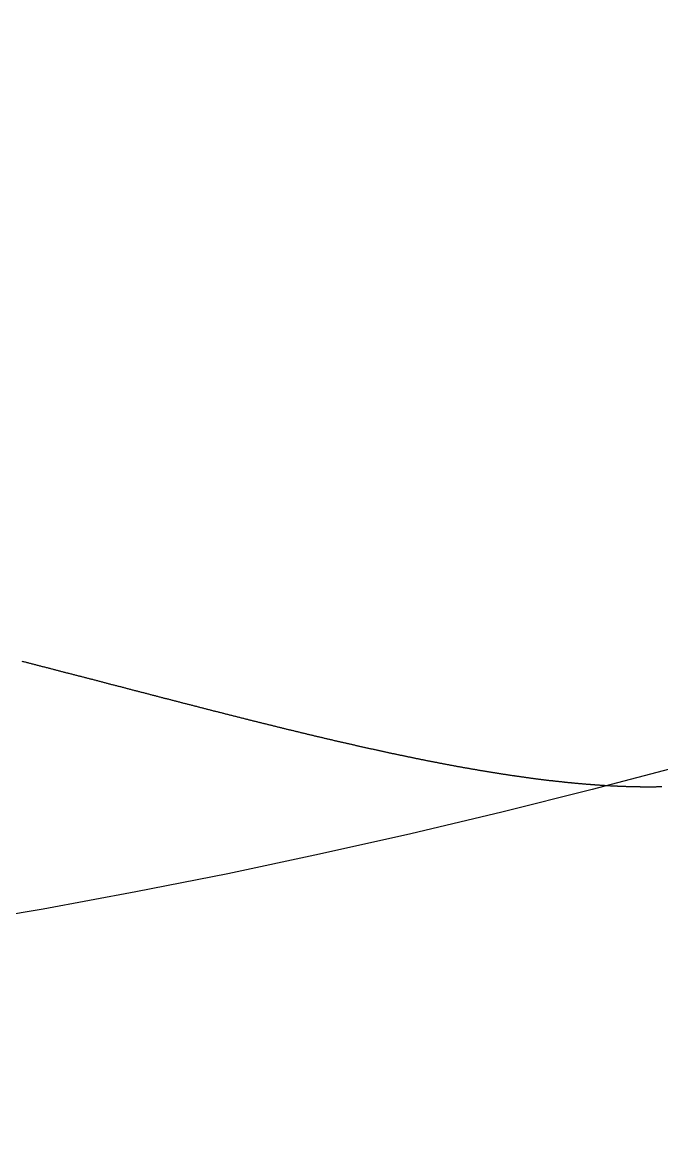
# Model space of a CAD drawing. Header units: millimetres. Extents: x 88 to 97873, y 32 to 55088.
# Drawn here: x 48745.767 to 48746.736, y 5107.377 to 5109.074 of the extents above; entities that cross this region are included whole.
import ezdxf

# ---------------------------------------------------------------- set-up
doc = ezdxf.new("R2010")
doc.units = ezdxf.units.MM
doc.header["$LTSCALE"] = 0.3

msp = doc.modelspace()

# ---------------------------------------------------------------- linework, layer by layer
msp.add_lwpolyline([(48745.7664, 5108.1057), (48745.7677, 5108.1053), (48745.769, 5108.105), (48745.7703, 5108.1047), (48745.7715, 5108.1044), (48745.7728, 5108.104), (48745.7741, 5108.1037), (48745.7754, 5108.1034), (48745.7767, 5108.103), (48745.778, 5108.1027), (48745.7792, 5108.1024), (48745.7805, 5108.1021), (48745.7818, 5108.1017), (48745.7831, 5108.1014), (48745.7844, 5108.1011), (48745.7856, 5108.1007), (48745.7869, 5108.1004), (48745.7882, 5108.1001), (48745.7895, 5108.0998), (48745.7908, 5108.0994), (48745.792, 5108.0991), (48745.7933, 5108.0988), (48745.7946, 5108.0984), (48745.7959, 5108.0981), (48745.7972, 5108.0978), (48745.7984, 5108.0974), (48745.7997, 5108.0971), (48745.801, 5108.0968), (48745.8023, 5108.0965), (48745.8035, 5108.0961), (48745.8048, 5108.0958), (48745.8061, 5108.0955), (48745.8074, 5108.0951), (48745.8087, 5108.0948), (48745.8099, 5108.0945), (48745.8112, 5108.0942), (48745.8125, 5108.0938), (48745.8138, 5108.0935), (48745.815, 5108.0932), (48745.8163, 5108.0928), (48745.8176, 5108.0925), (48745.8188, 5108.0922), (48745.8201, 5108.0919), (48745.8214, 5108.0915), (48745.8227, 5108.0912), (48745.8239, 5108.0909), (48745.8252, 5108.0905), (48745.8265, 5108.0902), (48745.8278, 5108.0899), (48745.829, 5108.0896), (48745.8303, 5108.0892), (48745.8316, 5108.0889), (48745.8328, 5108.0886), (48745.8341, 5108.0882), (48745.8354, 5108.0879), (48745.8367, 5108.0876), (48745.8379, 5108.0873), (48745.8392, 5108.0869), (48745.8405, 5108.0866), (48745.8417, 5108.0863), (48745.843, 5108.0859), (48745.8443, 5108.0856), (48745.8455, 5108.0853), (48745.8468, 5108.0849), (48745.8481, 5108.0846), (48745.8493, 5108.0843), (48745.8506, 5108.084), (48745.8519, 5108.0836), (48745.8531, 5108.0833), (48745.8544, 5108.083), (48745.8557, 5108.0827), (48745.8569, 5108.0823), (48745.8582, 5108.082), (48745.8595, 5108.0817), (48745.8607, 5108.0813), (48745.862, 5108.081), (48745.8633, 5108.0807), (48745.8645, 5108.0804), (48745.8658, 5108.08), (48745.867, 5108.0797), (48745.8683, 5108.0794), (48745.8696, 5108.079), (48745.8708, 5108.0787), (48745.8721, 5108.0784), (48745.8734, 5108.0781), (48745.8746, 5108.0777), (48745.8759, 5108.0774), (48745.8771, 5108.0771), (48745.8784, 5108.0767), (48745.8797, 5108.0764), (48745.8809, 5108.0761), (48745.8822, 5108.0758), (48745.8834, 5108.0754), (48745.8847, 5108.0751), (48745.886, 5108.0748), (48745.8872, 5108.0745), (48745.8885, 5108.0741), (48745.8897, 5108.0738), (48745.891, 5108.0735), (48745.8922, 5108.0731), (48745.8935, 5108.0728), (48745.8948, 5108.0725), (48745.896, 5108.0722), (48745.8973, 5108.0718), (48745.8985, 5108.0715), (48745.8998, 5108.0712), (48745.901, 5108.0709), (48745.9023, 5108.0705), (48745.9035, 5108.0702), (48745.9048, 5108.0699), (48745.9061, 5108.0696), (48745.9073, 5108.0692), (48745.9086, 5108.0689), (48745.9098, 5108.0686), (48745.9111, 5108.0683), (48745.9123, 5108.0679), (48745.9136, 5108.0676), (48745.9148, 5108.0673), (48745.9161, 5108.067), (48745.9173, 5108.0666), (48745.9186, 5108.0663), (48745.9198, 5108.066), (48745.9211, 5108.0657), (48745.9223, 5108.0653), (48745.9236, 5108.065), (48745.9248, 5108.0647), (48745.9261, 5108.0644), (48745.9273, 5108.064), (48745.9286, 5108.0637), (48745.9298, 5108.0634), (48745.9311, 5108.0631), (48745.9323, 5108.0627), (48745.9336, 5108.0624), (48745.9348, 5108.0621), (48745.9361, 5108.0618), (48745.9373, 5108.0614), (48745.9385, 5108.0611), (48745.9398, 5108.0608), (48745.941, 5108.0605), (48745.9423, 5108.0601), (48745.9435, 5108.0598), (48745.9448, 5108.0595), (48745.946, 5108.0592), (48745.9473, 5108.0588), (48745.9485, 5108.0585), (48745.9497, 5108.0582), (48745.951, 5108.0579), (48745.9522, 5108.0576), (48745.9535, 5108.0572), (48745.9547, 5108.0569), (48745.9559, 5108.0566), (48745.9572, 5108.0563), (48745.9584, 5108.0559), (48745.9597, 5108.0556), (48745.9609, 5108.0553), (48745.9621, 5108.055), (48745.9634, 5108.0547), (48745.9646, 5108.0543), (48745.9659, 5108.054), (48745.9671, 5108.0537), (48745.9683, 5108.0534), (48745.9696, 5108.0531), (48745.9708, 5108.0527), (48745.9721, 5108.0524), (48745.9733, 5108.0521), (48745.9745, 5108.0518), (48745.9758, 5108.0514), (48745.977, 5108.0511), (48745.9782, 5108.0508), (48745.9795, 5108.0505), (48745.9807, 5108.0502), (48745.9819, 5108.0498), (48745.9832, 5108.0495), (48745.9844, 5108.0492), (48745.9856, 5108.0489), (48745.9869, 5108.0486), (48745.9881, 5108.0483), (48745.9893, 5108.0479), (48745.9906, 5108.0476), (48745.9918, 5108.0473), (48745.993, 5108.047), (48745.9943, 5108.0467), (48745.9955, 5108.0463), (48745.9967, 5108.046), (48745.9979, 5108.0457), (48745.9992, 5108.0454), (48746.0004, 5108.0451), (48746.0016, 5108.0448), (48746.0029, 5108.0444), (48746.0041, 5108.0441), (48746.0053, 5108.0438), (48746.0065, 5108.0435), (48746.0078, 5108.0432), (48746.009, 5108.0429), (48746.0102, 5108.0425), (48746.0115, 5108.0422), (48746.0127, 5108.0419), (48746.0139, 5108.0416), (48746.0151, 5108.0413), (48746.0164, 5108.041), (48746.0176, 5108.0406), (48746.0188, 5108.0403), (48746.02, 5108.04), (48746.0212, 5108.0397), (48746.0225, 5108.0394), (48746.0237, 5108.0391), (48746.0249, 5108.0388), (48746.0261, 5108.0384), (48746.0274, 5108.0381), (48746.0286, 5108.0378), (48746.0298, 5108.0375), (48746.031, 5108.0372), (48746.0322, 5108.0369), (48746.0335, 5108.0366), (48746.0347, 5108.0362), (48746.0359, 5108.0359), (48746.0371, 5108.0356), (48746.0383, 5108.0353), (48746.0396, 5108.035), (48746.0408, 5108.0347), (48746.042, 5108.0344), (48746.0432, 5108.0341), (48746.0444, 5108.0337), (48746.0456, 5108.0334), (48746.0469, 5108.0331), (48746.0481, 5108.0328), (48746.0493, 5108.0325), (48746.0505, 5108.0322), (48746.0517, 5108.0319), (48746.0529, 5108.0316), (48746.0541, 5108.0313), (48746.0553, 5108.031), (48746.0566, 5108.0306), (48746.0578, 5108.0303), (48746.059, 5108.03), (48746.0602, 5108.0297), (48746.0614, 5108.0294), (48746.0626, 5108.0291), (48746.0638, 5108.0288), (48746.065, 5108.0285), (48746.0662, 5108.0282), (48746.0675, 5108.0279), (48746.0687, 5108.0276), (48746.0699, 5108.0273), (48746.0711, 5108.0269), (48746.0723, 5108.0266), (48746.0735, 5108.0263), (48746.0747, 5108.026), (48746.0759, 5108.0257), (48746.0771, 5108.0254), (48746.0783, 5108.0251), (48746.0795, 5108.0248), (48746.0807, 5108.0245), (48746.0819, 5108.0242), (48746.0831, 5108.0239), (48746.0843, 5108.0236), (48746.0856, 5108.0233), (48746.0868, 5108.023), (48746.088, 5108.0227), (48746.0892, 5108.0224), (48746.0904, 5108.0221), (48746.0916, 5108.0218), (48746.0928, 5108.0215), (48746.094, 5108.0212), (48746.0952, 5108.0208), (48746.0964, 5108.0205), (48746.0976, 5108.0202), (48746.0988, 5108.0199), (48746.1, 5108.0196), (48746.1012, 5108.0193), (48746.1024, 5108.019), (48746.1036, 5108.0187), (48746.1048, 5108.0184), (48746.106, 5108.0181), (48746.1072, 5108.0178), (48746.1083, 5108.0175), (48746.1095, 5108.0172), (48746.1107, 5108.0169), (48746.1119, 5108.0166), (48746.1131, 5108.0163), (48746.1143, 5108.016), (48746.1155, 5108.0157), (48746.1167, 5108.0154), (48746.1179, 5108.0151), (48746.1191, 5108.0148), (48746.1203, 5108.0145), (48746.1215, 5108.0142), (48746.1227, 5108.014), (48746.1239, 5108.0137), (48746.1251, 5108.0134), (48746.1262, 5108.0131), (48746.1274, 5108.0128), (48746.1286, 5108.0125), (48746.1298, 5108.0122), (48746.131, 5108.0119), (48746.1322, 5108.0116), (48746.1334, 5108.0113), (48746.1346, 5108.011), (48746.1358, 5108.0107), (48746.1369, 5108.0104), (48746.1381, 5108.0101), (48746.1393, 5108.0098), (48746.1405, 5108.0095), (48746.1417, 5108.0092), (48746.1429, 5108.0089), (48746.144, 5108.0086), (48746.1452, 5108.0084), (48746.1464, 5108.0081), (48746.1476, 5108.0078), (48746.1488, 5108.0075), (48746.15, 5108.0072), (48746.1511, 5108.0069), (48746.1523, 5108.0066), (48746.1535, 5108.0063), (48746.1547, 5108.006), (48746.1559, 5108.0057), (48746.157, 5108.0054), (48746.1582, 5108.0052), (48746.1594, 5108.0049), (48746.1606, 5108.0046), (48746.1618, 5108.0043), (48746.1629, 5108.004), (48746.1641, 5108.0037), (48746.1653, 5108.0034), (48746.1665, 5108.0031), (48746.1676, 5108.0028), (48746.1688, 5108.0026), (48746.17, 5108.0023), (48746.1712, 5108.002), (48746.1723, 5108.0017), (48746.1735, 5108.0014), (48746.1747, 5108.0011), (48746.1759, 5108.0008), (48746.177, 5108.0006), (48746.1782, 5108.0003), (48746.1794, 5108), (48746.1806, 5107.9997), (48746.1817, 5107.9994), (48746.1829, 5107.9991), (48746.1841, 5107.9989), (48746.1852, 5107.9986), (48746.1864, 5107.9983), (48746.1876, 5107.998), (48746.1887, 5107.9977), (48746.1899, 5107.9974), (48746.1911, 5107.9972), (48746.1922, 5107.9969), (48746.1934, 5107.9966), (48746.1946, 5107.9963), (48746.1957, 5107.996), (48746.1969, 5107.9958), (48746.1981, 5107.9955), (48746.1992, 5107.9952), (48746.2004, 5107.9949), (48746.2016, 5107.9946), (48746.2027, 5107.9944), (48746.2039, 5107.9941), (48746.2051, 5107.9938), (48746.2062, 5107.9935), (48746.2074, 5107.9933), (48746.2085, 5107.993), (48746.2097, 5107.9927), (48746.2109, 5107.9924), (48746.212, 5107.9922), (48746.2132, 5107.9919), (48746.2143, 5107.9916), (48746.2155, 5107.9913), (48746.2167, 5107.9911), (48746.2178, 5107.9908), (48746.219, 5107.9905), (48746.2201, 5107.9902), (48746.2213, 5107.99), (48746.2224, 5107.9897), (48746.2236, 5107.9894), (48746.2247, 5107.9891), (48746.2259, 5107.9889), (48746.2271, 5107.9886), (48746.2282, 5107.9883), (48746.2294, 5107.9881), (48746.2305, 5107.9878), (48746.2317, 5107.9875), (48746.2328, 5107.9873), (48746.234, 5107.987), (48746.2351, 5107.9867), (48746.2363, 5107.9864), (48746.2374, 5107.9862), (48746.2386, 5107.9859), (48746.2397, 5107.9856), (48746.2409, 5107.9854), (48746.242, 5107.9851), (48746.2432, 5107.9848), (48746.2443, 5107.9846), (48746.2455, 5107.9843), (48746.2466, 5107.984), (48746.2478, 5107.9838), (48746.2489, 5107.9835), (48746.25, 5107.9833), (48746.2512, 5107.983), (48746.2523, 5107.9827), (48746.2535, 5107.9825), (48746.2546, 5107.9822), (48746.2558, 5107.9819), (48746.2569, 5107.9817), (48746.258, 5107.9814), (48746.2592, 5107.9812), (48746.2603, 5107.9809), (48746.2615, 5107.9806), (48746.2626, 5107.9804), (48746.2637, 5107.9801), (48746.2649, 5107.9799), (48746.266, 5107.9796), (48746.2672, 5107.9793), (48746.2683, 5107.9791), (48746.2694, 5107.9788), (48746.2706, 5107.9786), (48746.2717, 5107.9783), (48746.2728, 5107.978), (48746.274, 5107.9778), (48746.2751, 5107.9775), (48746.2763, 5107.9773), (48746.2774, 5107.977), (48746.2785, 5107.9768), (48746.2797, 5107.9765), (48746.2808, 5107.9763), (48746.2819, 5107.976), (48746.283, 5107.9757), (48746.2842, 5107.9755), (48746.2853, 5107.9752), (48746.2864, 5107.975), (48746.2876, 5107.9747), (48746.2887, 5107.9745), (48746.2898, 5107.9742), (48746.291, 5107.974), (48746.2921, 5107.9737), (48746.2932, 5107.9735), (48746.2943, 5107.9732), (48746.2955, 5107.973), (48746.2966, 5107.9727), (48746.2977, 5107.9725), (48746.2988, 5107.9722), (48746.3, 5107.972), (48746.3011, 5107.9717), (48746.3022, 5107.9715), (48746.3033, 5107.9713), (48746.3045, 5107.971), (48746.3056, 5107.9708), (48746.3067, 5107.9705), (48746.3078, 5107.9703), (48746.3089, 5107.97), (48746.3101, 5107.9698), (48746.3112, 5107.9695), (48746.3123, 5107.9693), (48746.3134, 5107.9691), (48746.3145, 5107.9688), (48746.3157, 5107.9686), (48746.3168, 5107.9683), (48746.3179, 5107.9681), (48746.319, 5107.9678), (48746.3201, 5107.9676), (48746.3212, 5107.9674), (48746.3224, 5107.9671), (48746.3235, 5107.9669), (48746.3246, 5107.9666), (48746.3257, 5107.9664), (48746.3268, 5107.9662), (48746.3279, 5107.9659), (48746.329, 5107.9657), (48746.3301, 5107.9655), (48746.3313, 5107.9652), (48746.3324, 5107.965), (48746.3335, 5107.9648), (48746.3346, 5107.9645), (48746.3357, 5107.9643), (48746.3368, 5107.964), (48746.3379, 5107.9638), (48746.339, 5107.9636), (48746.3401, 5107.9633), (48746.3412, 5107.9631), (48746.3423, 5107.9629), (48746.3434, 5107.9627), (48746.3445, 5107.9624), (48746.3457, 5107.9622), (48746.3468, 5107.962), (48746.3479, 5107.9617), (48746.349, 5107.9615), (48746.3501, 5107.9613), (48746.3512, 5107.961), (48746.3523, 5107.9608), (48746.3534, 5107.9606), (48746.3545, 5107.9604), (48746.3556, 5107.9601), (48746.3567, 5107.9599), (48746.3578, 5107.9597), (48746.3589, 5107.9595), (48746.36, 5107.9592), (48746.3611, 5107.959), (48746.3622, 5107.9588), (48746.3633, 5107.9586), (48746.3643, 5107.9583), (48746.3654, 5107.9581), (48746.3665, 5107.9579), (48746.3676, 5107.9577), (48746.3687, 5107.9575), (48746.3698, 5107.9572), (48746.3709, 5107.957), (48746.372, 5107.9568), (48746.3731, 5107.9566), (48746.3742, 5107.9564), (48746.3753, 5107.9561), (48746.3764, 5107.9559), (48746.3775, 5107.9557), (48746.3785, 5107.9555), (48746.3796, 5107.9553), (48746.3807, 5107.9551), (48746.3818, 5107.9548), (48746.3829, 5107.9546), (48746.384, 5107.9544), (48746.3851, 5107.9542), (48746.3862, 5107.954), (48746.3872, 5107.9538), (48746.3883, 5107.9536), (48746.3894, 5107.9533), (48746.3905, 5107.9531), (48746.3916, 5107.9529), (48746.3927, 5107.9527), (48746.3937, 5107.9525), (48746.3948, 5107.9523), (48746.3959, 5107.9521), (48746.397, 5107.9519), (48746.3981, 5107.9517), (48746.3991, 5107.9515), (48746.4002, 5107.9512), (48746.4013, 5107.951), (48746.4024, 5107.9508), (48746.4035, 5107.9506), (48746.4045, 5107.9504), (48746.4056, 5107.9502), (48746.4067, 5107.95), (48746.4078, 5107.9498), (48746.4088, 5107.9496), (48746.4099, 5107.9494), (48746.411, 5107.9492), (48746.4121, 5107.949), (48746.4131, 5107.9488), (48746.4142, 5107.9486), (48746.4153, 5107.9484), (48746.4163, 5107.9482), (48746.4174, 5107.948), (48746.4185, 5107.9478), (48746.4196, 5107.9476), (48746.4206, 5107.9474), (48746.4217, 5107.9472), (48746.4228, 5107.947), (48746.4238, 5107.9468), (48746.4249, 5107.9466), (48746.426, 5107.9464), (48746.427, 5107.9462), (48746.4281, 5107.946), (48746.4292, 5107.9458), (48746.4302, 5107.9456), (48746.4313, 5107.9455), (48746.4323, 5107.9453), (48746.4334, 5107.9451), (48746.4345, 5107.9449), (48746.4355, 5107.9447), (48746.4366, 5107.9445), (48746.4376, 5107.9443), (48746.4387, 5107.9441), (48746.4398, 5107.9439), (48746.4408, 5107.9437), (48746.4419, 5107.9436), (48746.4429, 5107.9434), (48746.444, 5107.9432), (48746.4451, 5107.943), (48746.4461, 5107.9428), (48746.4472, 5107.9426), (48746.4482, 5107.9424), (48746.4493, 5107.9423), (48746.4503, 5107.9421), (48746.4514, 5107.9419), (48746.4524, 5107.9417), (48746.4535, 5107.9415), (48746.4545, 5107.9413), (48746.4556, 5107.9412), (48746.4566, 5107.941), (48746.4577, 5107.9408), (48746.4587, 5107.9406), (48746.4598, 5107.9404), (48746.4608, 5107.9403), (48746.4619, 5107.9401), (48746.4629, 5107.9399), (48746.464, 5107.9397), (48746.465, 5107.9396), (48746.4661, 5107.9394), (48746.4671, 5107.9392), (48746.4682, 5107.939), (48746.4692, 5107.9389), (48746.4702, 5107.9387), (48746.4713, 5107.9385), (48746.4723, 5107.9383), (48746.4734, 5107.9382), (48746.4744, 5107.938), (48746.4754, 5107.9378), (48746.4765, 5107.9377), (48746.4775, 5107.9375), (48746.4786, 5107.9373), (48746.4796, 5107.9372), (48746.4806, 5107.937), (48746.4817, 5107.9368), (48746.4827, 5107.9367), (48746.4837, 5107.9365), (48746.4848, 5107.9363), (48746.4858, 5107.9362), (48746.4868, 5107.936), (48746.4879, 5107.9358), (48746.4889, 5107.9357), (48746.4899, 5107.9355), (48746.491, 5107.9354), (48746.492, 5107.9352), (48746.493, 5107.935), (48746.4941, 5107.9349), (48746.4951, 5107.9347), (48746.4961, 5107.9346), (48746.4972, 5107.9344), (48746.4982, 5107.9342), (48746.4992, 5107.9341), (48746.5002, 5107.9339), (48746.5013, 5107.9338), (48746.5023, 5107.9336), (48746.5033, 5107.9335), (48746.5043, 5107.9333), (48746.5054, 5107.9331), (48746.5064, 5107.933), (48746.5074, 5107.9328), (48746.5084, 5107.9327), (48746.5095, 5107.9325), (48746.5105, 5107.9324), (48746.5115, 5107.9322), (48746.5125, 5107.9321), (48746.5135, 5107.9319), (48746.5145, 5107.9318), (48746.5156, 5107.9316), (48746.5166, 5107.9315), (48746.5176, 5107.9314), (48746.5186, 5107.9312), (48746.5196, 5107.9311), (48746.5206, 5107.9309), (48746.5217, 5107.9308), (48746.5227, 5107.9306), (48746.5237, 5107.9305), (48746.5247, 5107.9303), (48746.5257, 5107.9302), (48746.5267, 5107.9301), (48746.5277, 5107.9299), (48746.5287, 5107.9298), (48746.5298, 5107.9296), (48746.5308, 5107.9295), (48746.5318, 5107.9294), (48746.5328, 5107.9292), (48746.5338, 5107.9291), (48746.5348, 5107.929), (48746.5358, 5107.9288), (48746.5368, 5107.9287), (48746.5378, 5107.9285), (48746.5388, 5107.9284), (48746.5398, 5107.9283), (48746.5408, 5107.9282), (48746.5418, 5107.928), (48746.5428, 5107.9279), (48746.5438, 5107.9278), (48746.5448, 5107.9276), (48746.5458, 5107.9275), (48746.5468, 5107.9274), (48746.5478, 5107.9272), (48746.5488, 5107.9271), (48746.5498, 5107.927), (48746.5508, 5107.9269), (48746.5518, 5107.9267), (48746.5528, 5107.9266), (48746.5538, 5107.9265), (48746.5548, 5107.9264), (48746.5558, 5107.9262), (48746.5568, 5107.9261), (48746.5578, 5107.926), (48746.5588, 5107.9259), (48746.5598, 5107.9258), (48746.5608, 5107.9256), (48746.5617, 5107.9255), (48746.5627, 5107.9254), (48746.5637, 5107.9253), (48746.5647, 5107.9252), (48746.5657, 5107.925), (48746.5667, 5107.9249), (48746.5677, 5107.9248), (48746.5687, 5107.9247), (48746.5697, 5107.9246), (48746.5706, 5107.9245), (48746.5716, 5107.9244), (48746.5726, 5107.9242), (48746.5736, 5107.9241), (48746.5746, 5107.924), (48746.5756, 5107.9239), (48746.5765, 5107.9238), (48746.5775, 5107.9237), (48746.5785, 5107.9236), (48746.5795, 5107.9235), (48746.5805, 5107.9234), (48746.5814, 5107.9233), (48746.5824, 5107.9232), (48746.5834, 5107.9231), (48746.5844, 5107.923), (48746.5853, 5107.9228), (48746.5863, 5107.9227), (48746.5873, 5107.9226), (48746.5883, 5107.9225), (48746.5892, 5107.9224), (48746.5902, 5107.9223), (48746.5912, 5107.9222), (48746.5922, 5107.9221), (48746.5931, 5107.922), (48746.5941, 5107.9219), (48746.5951, 5107.9218), (48746.596, 5107.9218), (48746.597, 5107.9217), (48746.598, 5107.9216), (48746.5989, 5107.9215), (48746.5999, 5107.9214), (48746.6009, 5107.9213), (48746.6018, 5107.9212), (48746.6028, 5107.9211), (48746.6038, 5107.921), (48746.6047, 5107.9209), (48746.6057, 5107.9208), (48746.6066, 5107.9207), (48746.6076, 5107.9207), (48746.6086, 5107.9206), (48746.6095, 5107.9205), (48746.6105, 5107.9204), (48746.6114, 5107.9203), (48746.6124, 5107.9202), (48746.6134, 5107.9201), (48746.6143, 5107.9201), (48746.6153, 5107.92), (48746.6162, 5107.9199), (48746.6172, 5107.9198), (48746.6181, 5107.9197), (48746.6191, 5107.9197), (48746.62, 5107.9196), (48746.621, 5107.9195), (48746.622, 5107.9194), (48746.6229, 5107.9193), (48746.6239, 5107.9193), (48746.6248, 5107.9192), (48746.6258, 5107.9191), (48746.6267, 5107.919), (48746.6277, 5107.919), (48746.6286, 5107.9189), (48746.6295, 5107.9188), (48746.6305, 5107.9187), (48746.6314, 5107.9187), (48746.6324, 5107.9186), (48746.6333, 5107.9185), (48746.6343, 5107.9185), (48746.6352, 5107.9184), (48746.6362, 5107.9183), (48746.6371, 5107.9183), (48746.638, 5107.9182), (48746.639, 5107.9181), (48746.6399, 5107.9181), (48746.6409, 5107.918), (48746.6418, 5107.918), (48746.6427, 5107.9179), (48746.6437, 5107.9178), (48746.6446, 5107.9178), (48746.6455, 5107.9177), (48746.6465, 5107.9176), (48746.6474, 5107.9176), (48746.6483, 5107.9175), (48746.6493, 5107.9175), (48746.6502, 5107.9174), (48746.6511, 5107.9174), (48746.6521, 5107.9173), (48746.653, 5107.9173), (48746.6539, 5107.9172), (48746.6549, 5107.9172), (48746.6558, 5107.9171), (48746.6567, 5107.917), (48746.6576, 5107.917), (48746.6586, 5107.9169), (48746.6595, 5107.9169), (48746.6604, 5107.9169), (48746.6613, 5107.9168), (48746.6623, 5107.9168), (48746.6632, 5107.9167), (48746.6641, 5107.9167), (48746.665, 5107.9166), (48746.666, 5107.9166), (48746.6669, 5107.9165), (48746.6678, 5107.9165), (48746.6687, 5107.9165), (48746.6696, 5107.9164), (48746.6706, 5107.9164), (48746.6715, 5107.9163), (48746.6724, 5107.9163), (48746.6733, 5107.9163), (48746.6742, 5107.9162), (48746.6751, 5107.9162), (48746.6761, 5107.9162), (48746.677, 5107.9161), (48746.6779, 5107.9161), (48746.6788, 5107.9161), (48746.6797, 5107.916), (48746.6806, 5107.916), (48746.6815, 5107.916), (48746.6824, 5107.9159), (48746.6833, 5107.9159), (48746.6842, 5107.9159), (48746.6852, 5107.9158), (48746.6861, 5107.9158), (48746.687, 5107.9158), (48746.6879, 5107.9158), (48746.6888, 5107.9157), (48746.6897, 5107.9157), (48746.6906, 5107.9157), (48746.6915, 5107.9157), (48746.6924, 5107.9156), (48746.6933, 5107.9156), (48746.6942, 5107.9156), (48746.6951, 5107.9156), (48746.696, 5107.9156), (48746.6969, 5107.9156), (48746.6978, 5107.9155), (48746.6987, 5107.9155), (48746.6996, 5107.9155), (48746.7005, 5107.9155), (48746.7014, 5107.9155), (48746.7023, 5107.9155), (48746.7032, 5107.9155), (48746.704, 5107.9154), (48746.7049, 5107.9154), (48746.7058, 5107.9154), (48746.7067, 5107.9154), (48746.7076, 5107.9154), (48746.7085, 5107.9154), (48746.7094, 5107.9154), (48746.7103, 5107.9154), (48746.7112, 5107.9154), (48746.7121, 5107.9154), (48746.7129, 5107.9154), (48746.7138, 5107.9154), (48746.7147, 5107.9154), (48746.7156, 5107.9154), (48746.7165, 5107.9154), (48746.7174, 5107.9154), (48746.7182, 5107.9154), (48746.7191, 5107.9154), (48746.72, 5107.9154), (48746.7209, 5107.9154), (48746.7218, 5107.9154), (48746.7226, 5107.9154), (48746.7235, 5107.9154), (48746.7244, 5107.9154), (48746.7253, 5107.9154), (48746.7261, 5107.9154), (48746.727, 5107.9154), (48746.7279, 5107.9154), (48746.7288, 5107.9155), (48746.7296, 5107.9155), (48746.7305, 5107.9155), (48746.7314, 5107.9155), (48746.7323, 5107.9155), (48746.7331, 5107.9155), (48746.734, 5107.9155), (48746.7349, 5107.9156), (48746.7357, 5107.9156), (48746.7366, 5107.9156)])
for radius in [18.5479, 14.363, 11.4141]:
    msp.add_circle((48743.7784, 5118.9657), radius)

doc.saveas('drawing.dxf')
